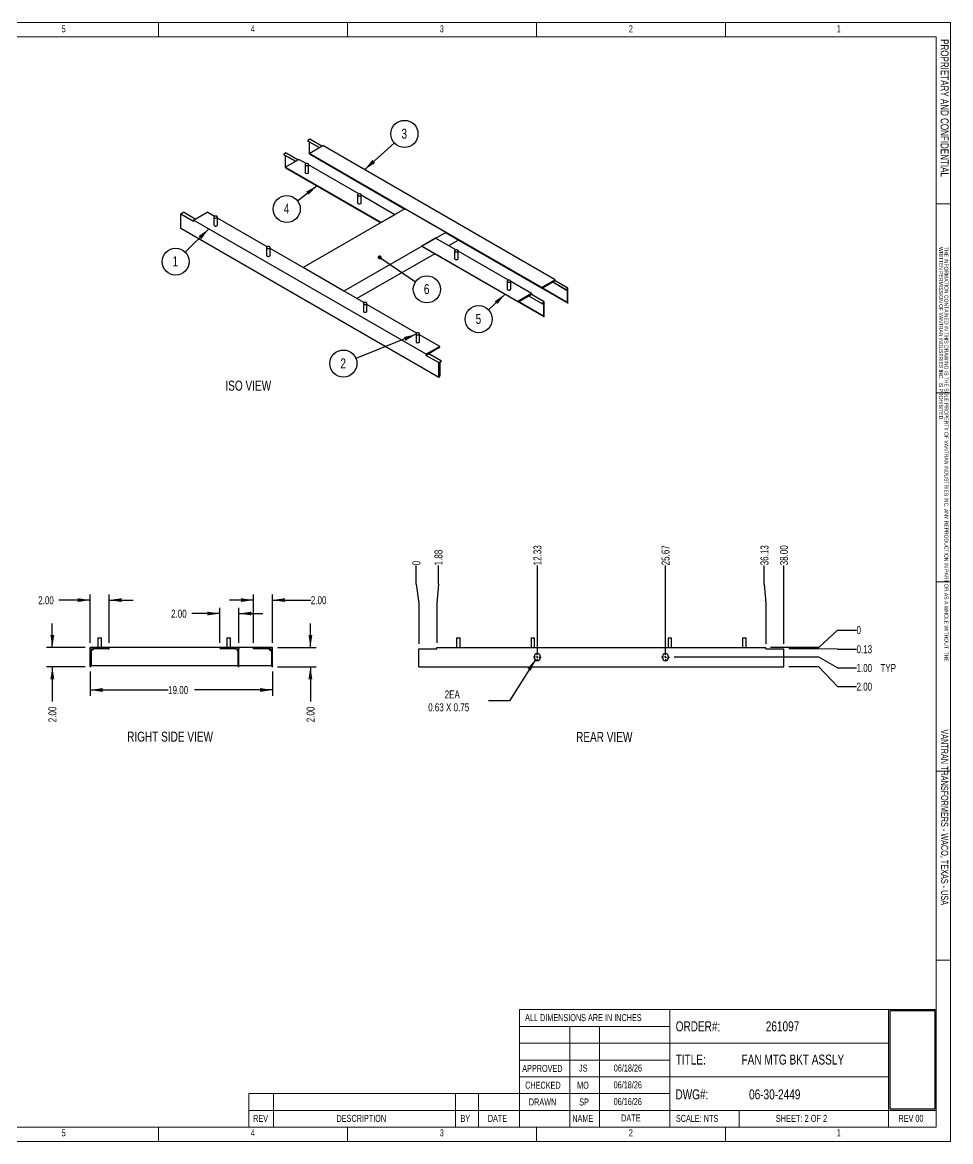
# Model space of a CAD drawing. Header units: inches. Extents: x 0 to 16.5, y 0 to 11.7.
# Drawn here: x 6.85 to 16.52, y 0.02 to 11.67 of the extents above; entities that cross this region are included whole.
import ezdxf

# ---------------------------------------------------------------- set-up
doc = ezdxf.new("R2010")
doc.units = ezdxf.units.IN
doc.header["$MEASUREMENT"] = 0
doc.layers.add('FORMAT', color=7, linetype='Continuous')
doc.styles.add('SLDTEXTSTYLE0', font='TXT', dxfattribs={"width": 0.75})
doc.styles.add('SLDTEXTSTYLE1', font='TXT', dxfattribs={"width": 0.692308})
doc.dimstyles.new('SLDDIMSTYLE0', dxfattribs={"dimtxt": 0.084961, "dimasz": 0.13, "dimexe": 0, "dimexo": 0.0625, "dimgap": 0.02124, "dimtad": 0, "dimtih": 1, "dimtoh": 1, "dimdec": 0, "dimlfac": 10, "dimrnd": 1e-09, "dimdsep": 46, "dimtxsty": 'SLDTEXTSTYLE0', "dimblk1": 'NONE', "dimblk2": 'NONE', "dimsah": 1, "dimcen": 0.09, "dimadec": 0, "dimazin": 2, "dimtfac": 1, "dimtdec": 0, "dimtofl": 0, "dimtmove": 0, "dimatfit": 3, "dimldrblk": 'NONE', "dimfxl": 0, "dimfrac": 2, "dimtolj": 1, "dimtzin": 12, "dimarcsym": 0})
doc.dimstyles.new('SLDDIMSTYLE1', dxfattribs={"dimtxt": 0.084961, "dimasz": 0.13, "dimexe": 0, "dimexo": 0.0625, "dimgap": 0.02124, "dimtad": 0, "dimtih": 1, "dimtoh": 1, "dimlfac": 10, "dimrnd": 1e-09, "dimzin": 4, "dimdsep": 46, "dimtxsty": 'SLDTEXTSTYLE0', "dimblk1": 'NONE', "dimblk2": 'NONE', "dimsah": 1, "dimcen": 0.09, "dimadec": 0, "dimazin": 1, "dimtfac": 1, "dimtofl": 0, "dimtmove": 0, "dimatfit": 3, "dimldrblk": 'NONE', "dimfxl": 0, "dimfrac": 2, "dimtolj": 1, "dimtzin": 12, "dimarcsym": 0})
doc.dimstyles.new('SLDDIMSTYLE10', dxfattribs={"dimtxt": 0.084961, "dimasz": 0.13, "dimexe": 0, "dimexo": 0.0625, "dimgap": 0.02124, "dimtad": 0, "dimlfac": 10, "dimrnd": 1e-09, "dimzin": 4, "dimdsep": 46, "dimtxsty": 'SLDTEXTSTYLE0', "dimsah": 1, "dimcen": 0.09, "dimadec": 0, "dimazin": 1, "dimtfac": 1, "dimtmove": 0, "dimatfit": 0, "dimfxl": 0, "dimfrac": 2, "dimtolj": 1, "dimtzin": 12, "dimarcsym": 0})
doc.dimstyles.new('SLDDIMSTYLE11', dxfattribs={"dimtxt": 0.084961, "dimasz": 0.13, "dimexe": 0, "dimexo": 0.0625, "dimgap": 0.02124, "dimtad": 0, "dimtih": 1, "dimtoh": 1, "dimlfac": 10, "dimrnd": 1e-09, "dimdsep": 46, "dimtxsty": 'SLDTEXTSTYLE0', "dimblk1": 'NONE', "dimblk2": 'NONE', "dimsah": 1, "dimcen": 0.09, "dimadec": 0, "dimazin": 2, "dimtfac": 1, "dimtofl": 0, "dimtmove": 0, "dimatfit": 3, "dimldrblk": 'NONE', "dimfxl": 0, "dimfrac": 2, "dimtolj": 1, "dimtzin": 12, "dimarcsym": 0})
doc.dimstyles.new('SLDDIMSTYLE12', dxfattribs={"dimtxt": 0.084961, "dimasz": 0.13, "dimexe": 0, "dimexo": 0.0625, "dimgap": 0.02124, "dimtad": 0, "dimtih": 1, "dimtoh": 1, "dimlfac": 10, "dimrnd": 1e-09, "dimzin": 12, "dimdsep": 46, "dimtxsty": 'SLDTEXTSTYLE0', "dimsah": 1, "dimcen": 0, "dimadec": 0, "dimazin": 3, "dimtfac": 1, "dimtofl": 0, "dimtmove": 0, "dimatfit": 3, "dimfxl": 0, "dimfrac": 2, "dimtolj": 1, "dimtzin": 12, "dimarcsym": 0})
doc.dimstyles.new('SLDDIMSTYLE3', dxfattribs={"dimtxt": 0.084961, "dimasz": 0.13, "dimexe": 0, "dimexo": 0.0625, "dimgap": 0.02124, "dimtad": 0, "dimtih": 1, "dimtoh": 1, "dimlfac": 10, "dimrnd": 1e-09, "dimzin": 4, "dimdsep": 46, "dimtxsty": 'SLDTEXTSTYLE0', "dimblk1": 'NONE', "dimblk2": 'NONE', "dimsah": 1, "dimcen": 0.09, "dimadec": 0, "dimazin": 1, "dimtfac": 1, "dimtofl": 0, "dimtmove": 0, "dimatfit": 3, "dimldrblk": 'NONE', "dimfxl": 0, "dimfrac": 2, "dimtolj": 1, "dimtzin": 12, "dimarcsym": 0})
doc.dimstyles.new('SLDDIMSTYLE4', dxfattribs={"dimtxt": 0.084961, "dimasz": 0.13, "dimexe": 0, "dimexo": 0.0625, "dimgap": 0.02124, "dimtad": 0, "dimtih": 1, "dimtoh": 1, "dimlfac": 10, "dimrnd": 1e-09, "dimzin": 12, "dimdsep": 46, "dimtxsty": 'SLDTEXTSTYLE0', "dimblk1": 'NONE', "dimblk2": 'NONE', "dimsah": 1, "dimcen": 0.09, "dimadec": 0, "dimazin": 3, "dimtfac": 1, "dimtofl": 0, "dimtmove": 0, "dimatfit": 3, "dimldrblk": 'NONE', "dimfxl": 0, "dimfrac": 2, "dimtolj": 1, "dimtzin": 12, "dimarcsym": 0})
doc.dimstyles.new('SLDDIMSTYLE7', dxfattribs={"dimtxt": 0.18, "dimasz": 0.13, "dimexe": 0, "dimexo": 0.0625, "dimgap": 0, "dimtad": 0, "dimtih": 1, "dimtoh": 1, "dimdec": 0, "dimrnd": 1e-09, "dimzin": 0, "dimdsep": 46, "dimtxsty": 'Standard', "dimsah": 1, "dimcen": 0.09, "dimadec": 0, "dimazin": 0, "dimtfac": 0.13, "dimtdec": 0, "dimtofl": 0, "dimtmove": 0, "dimatfit": 3, "dimfxl": 0, "dimfrac": 2, "dimtolj": 1, "dimtzin": 0, "dimarcsym": 0})
doc.dimstyles.new('SLDDIMSTYLE8', dxfattribs={"dimtxt": 0.18, "dimasz": 0.04, "dimexe": 0, "dimexo": 0.0625, "dimgap": 0, "dimtad": 0, "dimtih": 1, "dimtoh": 1, "dimdec": 0, "dimrnd": 1e-09, "dimzin": 0, "dimdsep": 46, "dimtxsty": 'Standard', "dimblk1": 'DOT', "dimblk2": 'DOT', "dimsah": 1, "dimcen": 0.09, "dimadec": 0, "dimazin": 0, "dimtfac": 0.04, "dimtdec": 0, "dimtofl": 0, "dimtmove": 0, "dimatfit": 3, "dimldrblk": 'DOT', "dimfxl": 0, "dimfrac": 2, "dimtolj": 1, "dimtzin": 0, "dimarcsym": 0})
doc.dimstyles.new('SLDDIMSTYLE9', dxfattribs={"dimtxt": 0.084961, "dimasz": 0.13, "dimexe": 0, "dimexo": 0.0625, "dimgap": 0.02124, "dimtad": 0, "dimlfac": 10, "dimrnd": 1e-09, "dimzin": 4, "dimdsep": 46, "dimtxsty": 'SLDTEXTSTYLE0', "dimsah": 1, "dimcen": 0.09, "dimadec": 0, "dimazin": 1, "dimtfac": 1, "dimtofl": 0, "dimtmove": 0, "dimatfit": 3, "dimfxl": 0, "dimfrac": 2, "dimtolj": 1, "dimtzin": 12, "dimarcsym": 0})
picture_1 = doc.add_image_def('image1.bmp', size_in_pixel=(535, 215))

# ---------------------------------------------------------------- blocks, each defined once
blk = doc.blocks.new('SW_NOTE_0')
at = {"color": 0, "linetype": 'Continuous', "lineweight": 0, "attachment_point": 1, "rotation": 270, "style": 'SLDTEXTSTYLE0'}
for s, insert, char_height in [('WRITTEN PERMISSION OF VANTRAN INDUSTRIES INC.  IS PROHIBITED.', (-0.002, 0), 0.04167), ('THE INFORMATION CONTAINED IN THIS DRAWING IS THE SOLE PROPERTY OF VANTRAN INDUSTRIES INC. ANY REPRODUCTION IN PART OR AS A WHOLE WITHOUT  THE', (0.054, 0), 0.041667)]:
    blk.add_mtext(s, dxfattribs=dict(at, insert=insert, char_height=char_height))
blk = doc.blocks.new('Drawing View25')
at = {"color": 7, "linetype": 'Continuous', "lineweight": 25}
for p, q in [((0.006, 0.154), (-0.02, 0.138)), ((-0.02, 0.138), (0.103, 0.067)), ((-0.003, 0.128), (-0.003, 0.006)), ((0.103, 0.067), (-0.003, 0.128)), ((0.13, 0.082), (0.006, 0.154)), ((-0.241, 0.011), (-0.268, -0.004)), ((-0.241, 0.011), (-0.117, -0.061)), ((-0.003, 0.006), (0.139, 0.087)), ((-0.003, 0.006), (-0.003, 0.006)), ((2.419, -1.392), (-0.003, 0.006)), ((0.996, -0.571), (-0.003, 0.006)), ((0, 0), (0.993, -0.573)), ((2.561, -1.311), (0.139, 0.087)), ((-0.268, -0.004), (-0.144, -0.076)), ((-0.25, -0.015), (-0.25, -0.137)), ((-0.144, -0.076), (-0.25, -0.015)), ((-0.25, -0.137), (-0.109, -0.056)), ((-0.033, -0.099), (-0.109, -0.056)), ((-0.045, -0.11), (-0.045, -0.191)), ((-0.008, -0.191), (-0.008, -0.11)), ((0.515, -0.416), (-0.008, -0.114)), ((0, 0), (0.993, -0.573)), ((-0.25, -0.137), (-0.25, -0.137)), ((0.749, -0.714), (-0.25, -0.137)), ((0.749, -0.714), (-0.25, -0.137)), ((-0.247, -0.143), (0.745, -0.716)), ((-0.247, -0.143), (0.745, -0.716)), ((0.503, -0.426), (0.503, -0.508)), ((0.54, -0.508), (0.54, -0.426)), ((0.89, -0.632), (0.54, -0.43)), ((0.996, -0.571), (-0.064, -1.183)), ((1.42, -0.816), (0.996, -0.571)), ((-1.337, -0.622), (-1.311, -0.607)), ((-1.337, -0.775), (-1.337, -0.622)), ((-1.337, -0.622), (-1.205, -0.698)), ((-1.187, -0.678), (-1.311, -0.607)), ((-1.205, -0.688), (-1.063, -0.607)), ((1.217, -2.086), (-1.205, -0.688)), ((-1.205, -0.698), (-1.205, -0.688)), ((-0.988, -0.65), (-1.063, -0.607)), ((-0.994, -0.657), (-0.994, -0.739)), ((-0.956, -0.739), (-0.956, -0.657)), ((-0.44, -0.966), (-0.956, -0.668)), ((0.89, -0.632), (0.749, -0.714)), ((1.35, -2.326), (-1.337, -0.775)), ((1.42, -0.816), (0.36, -1.428)), ((1.42, -0.826), (1.42, -0.816)), ((2.419, -1.392), (1.42, -0.816)), ((1.314, -0.877), (1.173, -0.959)), ((1.524, -0.998), (1.314, -0.877)), ((1.42, -0.82), (2.422, -1.398)), ((1.426, -0.823), (1.42, -0.826)), ((1.553, -0.896), (1.45, -0.955)), ((1.553, -0.896), (2.687, -1.551)), ((-0.446, -0.974), (-0.446, -1.055)), ((-0.408, -1.055), (-0.408, -0.974)), ((0.568, -1.548), (-0.408, -0.985)), ((1.305, -1.039), (0.496, -1.506)), ((2.172, -1.535), (1.173, -0.959)), ((1.173, -0.959), (1.173, -0.959)), ((2.172, -1.535), (1.173, -0.959)), ((1.176, -0.964), (2.174, -1.541)), ((1.308, -1.041), (2.44, -1.694)), ((1.308, -1.041), (1.308, -1.041)), ((1.512, -1.008), (1.512, -1.09)), ((1.549, -1.09), (1.549, -1.008)), ((2.072, -1.314), (1.549, -1.013)), ((0.36, -1.428), (-0.064, -1.183)), ((2.06, -1.325), (2.06, -1.406)), ((2.097, -1.406), (2.097, -1.325)), ((2.313, -1.454), (2.097, -1.329)), ((2.561, -1.311), (2.419, -1.392)), ((2.419, -1.392), (2.419, -1.392)), ((2.534, -1.336), (2.428, -1.397)), ((2.684, -1.545), (2.428, -1.397)), ((2.561, -1.321), (2.534, -1.336)), ((2.667, -1.413), (2.534, -1.336)), ((2.684, -1.423), (2.534, -1.336)), ((2.561, -1.321), (2.561, -1.311)), ((2.693, -1.397), (2.561, -1.321)), ((2.667, -1.413), (2.693, -1.397)), ((2.693, -1.551), (2.693, -1.397)), ((2.313, -1.454), (2.172, -1.535)), ((2.287, -1.479), (2.181, -1.54)), ((2.313, -1.464), (2.287, -1.479)), ((2.419, -1.556), (2.287, -1.479)), ((2.437, -1.566), (2.287, -1.479)), ((2.313, -1.454), (2.313, -1.464)), ((2.446, -1.54), (2.313, -1.464)), ((2.684, -1.423), (2.684, -1.545)), ((0.563, -1.556), (0.563, -1.638)), ((0.6, -1.638), (0.6, -1.556)), ((1.116, -1.865), (0.6, -1.567)), ((2.172, -1.535), (2.172, -1.535)), ((2.437, -1.688), (2.181, -1.54)), ((2.419, -1.556), (2.446, -1.54)), ((2.437, -1.566), (2.437, -1.688)), ((2.446, -1.693), (2.446, -1.54)), ((2.693, -1.551), (2.693, -1.551)), ((2.446, -1.693), (2.446, -1.693)), ((1.111, -1.872), (1.111, -1.954)), ((1.148, -1.954), (1.148, -1.872)), ((1.359, -2.005), (1.148, -1.883)), ((1.359, -2.005), (1.217, -2.086)), ((1.244, -2.081), (1.217, -2.097)), ((1.217, -2.097), (1.217, -2.086)), ((1.217, -2.097), (1.35, -2.173)), ((1.35, -2.02), (1.244, -2.081)), ((1.376, -2.158), (1.244, -2.081)), ((1.359, -2.005), (1.359, -2.005)), ((1.35, -2.173), (1.376, -2.158)), ((1.35, -2.326), (1.35, -2.173)), ((1.359, -2.188), (1.359, -2.311)), ((1.35, -2.326), (1.35, -2.326))]:
    blk.add_line(p, q, dxfattribs=at)
at = {"color": 7, "linetype": 'Continuous', "lineweight": 25, "flags": 128}
for points in [[(-0.04, -0.117), (-0.035, -0.119), (-0.031, -0.12), (-0.026, -0.12), (-0.021, -0.12), (-0.016, -0.119), (-0.012, -0.117), (-0.009, -0.114), (-0.008, -0.111), (-0.008, -0.108), (-0.009, -0.106), (-0.011, -0.103), (-0.015, -0.101), (-0.019, -0.1), (-0.024, -0.099), (-0.029, -0.099), (-0.034, -0.1), (-0.039, -0.101), (-0.042, -0.104), (-0.044, -0.106), (-0.045, -0.109), (-0.044, -0.112), (-0.043, -0.115), (-0.04, -0.117)], [(-0.04, -0.199), (-0.035, -0.201), (-0.031, -0.202), (-0.026, -0.202), (-0.021, -0.202), (-0.016, -0.2), (-0.012, -0.198), (-0.009, -0.196), (-0.008, -0.193), (-0.008, -0.191)], [(0.508, -0.434), (0.513, -0.435), (0.517, -0.436), (0.522, -0.437), (0.527, -0.436), (0.532, -0.435), (0.536, -0.433), (0.539, -0.431), (0.54, -0.428), (0.54, -0.425), (0.539, -0.422), (0.537, -0.419), (0.533, -0.417), (0.529, -0.416), (0.524, -0.415), (0.519, -0.415), (0.514, -0.416), (0.509, -0.418), (0.506, -0.42), (0.504, -0.423), (0.503, -0.426), (0.504, -0.428), (0.505, -0.431), (0.508, -0.434)], [(0.508, -0.515), (0.513, -0.517), (0.517, -0.518), (0.522, -0.518), (0.527, -0.518), (0.532, -0.517), (0.536, -0.515), (0.539, -0.512), (0.54, -0.509), (0.54, -0.508)], [(-0.988, -0.665), (-0.984, -0.667), (-0.98, -0.668), (-0.975, -0.668), (-0.97, -0.668), (-0.965, -0.666), (-0.961, -0.664), (-0.958, -0.662), (-0.957, -0.659), (-0.957, -0.656), (-0.958, -0.653), (-0.96, -0.651), (-0.964, -0.649), (-0.968, -0.647), (-0.973, -0.647), (-0.978, -0.647), (-0.983, -0.648), (-0.988, -0.649), (-0.991, -0.651), (-0.993, -0.654), (-0.994, -0.657), (-0.993, -0.66), (-0.992, -0.663), (-0.988, -0.665)], [(-0.988, -0.747), (-0.984, -0.748), (-0.98, -0.75), (-0.975, -0.75), (-0.97, -0.749), (-0.965, -0.748), (-0.961, -0.746), (-0.958, -0.744), (-0.957, -0.741), (-0.956, -0.739)], [(-0.44, -0.981), (-0.436, -0.983), (-0.432, -0.984), (-0.427, -0.985), (-0.422, -0.984), (-0.417, -0.983), (-0.413, -0.981), (-0.41, -0.978), (-0.409, -0.976), (-0.409, -0.973), (-0.41, -0.97), (-0.412, -0.967), (-0.416, -0.965), (-0.42, -0.964), (-0.425, -0.963), (-0.43, -0.963), (-0.435, -0.964), (-0.44, -0.966), (-0.443, -0.968), (-0.445, -0.97), (-0.446, -0.973), (-0.445, -0.976), (-0.444, -0.979), (-0.44, -0.981)], [(1.517, -1.016), (1.521, -1.018), (1.526, -1.019), (1.531, -1.019), (1.536, -1.019), (1.541, -1.017), (1.545, -1.015), (1.547, -1.013), (1.549, -1.01), (1.549, -1.007), (1.548, -1.004), (1.545, -1.002), (1.542, -1), (1.537, -0.998), (1.532, -0.997), (1.527, -0.998), (1.522, -0.998), (1.518, -1), (1.515, -1.002), (1.513, -1.005), (1.512, -1.008), (1.512, -1.011), (1.514, -1.014), (1.517, -1.016)], [(-0.44, -1.063), (-0.436, -1.065), (-0.432, -1.066), (-0.427, -1.066), (-0.422, -1.066), (-0.417, -1.064), (-0.413, -1.063), (-0.41, -1.06), (-0.409, -1.057), (-0.408, -1.055)], [(1.517, -1.098), (1.521, -1.099), (1.526, -1.1), (1.531, -1.101), (1.536, -1.1), (1.541, -1.099), (1.545, -1.097), (1.547, -1.095), (1.549, -1.092), (1.549, -1.09)], [(2.065, -1.332), (2.069, -1.334), (2.074, -1.335), (2.079, -1.335), (2.084, -1.335), (2.089, -1.334), (2.093, -1.332), (2.095, -1.329), (2.097, -1.326), (2.097, -1.323), (2.096, -1.321), (2.093, -1.318), (2.09, -1.316), (2.085, -1.315), (2.08, -1.314), (2.075, -1.314), (2.07, -1.315), (2.066, -1.316), (2.063, -1.319), (2.061, -1.321), (2.06, -1.324), (2.06, -1.327), (2.062, -1.33), (2.065, -1.332)], [(2.065, -1.414), (2.069, -1.416), (2.074, -1.417), (2.079, -1.417), (2.084, -1.417), (2.089, -1.415), (2.093, -1.413), (2.095, -1.411), (2.097, -1.408), (2.097, -1.406)], [(0.568, -1.564), (0.572, -1.565), (0.577, -1.567), (0.582, -1.567), (0.587, -1.566), (0.592, -1.565), (0.596, -1.563), (0.598, -1.561), (0.6, -1.558), (0.6, -1.555), (0.599, -1.552), (0.596, -1.549), (0.593, -1.547), (0.588, -1.546), (0.583, -1.545), (0.578, -1.545), (0.573, -1.546), (0.569, -1.548), (0.566, -1.55), (0.564, -1.553), (0.563, -1.556), (0.563, -1.559), (0.565, -1.561), (0.568, -1.564)], [(0.568, -1.645), (0.572, -1.647), (0.577, -1.648), (0.582, -1.648), (0.587, -1.648), (0.592, -1.647), (0.596, -1.645), (0.598, -1.642), (0.6, -1.64), (0.6, -1.638)], [(1.116, -1.88), (1.12, -1.882), (1.125, -1.883), (1.13, -1.883), (1.135, -1.883), (1.14, -1.881), (1.144, -1.879), (1.146, -1.877), (1.148, -1.874), (1.148, -1.871), (1.147, -1.868), (1.144, -1.866), (1.141, -1.864), (1.136, -1.862), (1.131, -1.862), (1.126, -1.862), (1.121, -1.863), (1.117, -1.864), (1.114, -1.866), (1.112, -1.869), (1.111, -1.872), (1.111, -1.875), (1.113, -1.878), (1.116, -1.88)], [(1.116, -1.962), (1.12, -1.963), (1.125, -1.965), (1.13, -1.965), (1.135, -1.964), (1.14, -1.963), (1.144, -1.961), (1.146, -1.959), (1.148, -1.956), (1.148, -1.954)]]:
    blk.add_lwpolyline(points, dxfattribs=at)
at = {"color": 7, "linetype": 'Continuous', "lineweight": 25}
for centre, radius, start, end in [((0.003, 0.005), 0.00598, 172.7442, 235.9436), ((0.003, 0.005), 0.00598, 172.7442, 235.9436), ((-0.244, -0.138), 0.00598, 172.7442, 235.9436), ((-0.244, -0.138), 0.00598, 172.7442, 235.9436), ((-0.036, -0.19), 0.00934, 185.3828, 245.9373), ((0.512, -0.507), 0.00934, 185.3828, 245.9373), ((-0.985, -0.738), 0.00934, 185.3828, 245.9373), ((1.179, -0.959), 0.00598, 172.7442, 235.9436), ((-0.437, -1.055), 0.00934, 185.3828, 245.9373), ((1.521, -1.089), 0.00934, 185.3828, 245.9373), ((2.425, -1.393), 0.00545, 170.786, 309.2033), ((2.069, -1.405), 0.00934, 185.3828, 245.9373), ((2.674, -1.421), 0.0109, 350.786, 129.2033), ((2.177, -1.536), 0.00545, 170.786, 309.2033), ((2.426, -1.564), 0.0109, 350.786, 129.2033), ((2.69, -1.546), 0.00545, 170.786, 309.2033), ((0.572, -1.637), 0.00934, 185.3828, 245.9373), ((2.442, -1.689), 0.00545, 170.786, 309.2033), ((1.12, -1.953), 0.00934, 185.3828, 245.9373), ((1.339, -2.004), 0.0192, 302.6055, 357.3945), ((1.397, -2.19), 0.0384, 122.6055, 177.3945), ((1.339, -2.31), 0.0192, 302.6055, 357.3945)]:
    blk.add_arc(centre, radius, start, end, dxfattribs=at)
blk = doc.blocks.new('SW_NOTE_0_1')
at = {"layer": 'FORMAT', "color": 0}
blk.add_circle((-0.1, -0.099), 0.141, dxfattribs=at)
at = {"layer": 'FORMAT', "color": 0, "insert": (-0.103, -0.045), "char_height": 0.104, "attachment_point": 2, "style": 'SLDTEXTSTYLE0'}
blk.add_mtext('1', dxfattribs=at)
blk = doc.blocks.new('SW_NOTE_0_2')
at = {"layer": 'FORMAT', "color": 0}
blk.add_circle((-0.102, -0.097), 0.141, dxfattribs=at)
at = {"layer": 'FORMAT', "color": 0, "insert": (-0.105, -0.043), "char_height": 0.104, "attachment_point": 2, "style": 'SLDTEXTSTYLE0'}
blk.add_mtext('5', dxfattribs=at)
blk = doc.blocks.new('SW_NOTE_0_3')
at = {"layer": 'FORMAT', "color": 0}
blk.add_circle((-0.112, -0.086), 0.141, dxfattribs=at)
at = {"layer": 'FORMAT', "color": 0, "insert": (-0.114, -0.032), "char_height": 0.104, "attachment_point": 2, "style": 'SLDTEXTSTYLE0'}
blk.add_mtext('4', dxfattribs=at)
blk = doc.blocks.new('SW_NOTE_0_4')
at = {"layer": 'FORMAT', "color": 0}
blk.add_circle((0.105, 0.094), 0.141, dxfattribs=at)
at = {"layer": 'FORMAT', "color": 0, "insert": (0.103, 0.148), "char_height": 0.104, "attachment_point": 2, "style": 'SLDTEXTSTYLE0'}
blk.add_mtext('3', dxfattribs=at)
blk = doc.blocks.new('SW_NOTE_0_5')
at = {"layer": 'FORMAT', "color": 0}
blk.add_circle((0.117, -0.079), 0.141, dxfattribs=at)
at = {"layer": 'FORMAT', "color": 0, "insert": (0.115, -0.025), "char_height": 0.104, "attachment_point": 2, "style": 'SLDTEXTSTYLE0'}
blk.add_mtext('6', dxfattribs=at)
blk = doc.blocks.new('_Dot')
at = {"color": 0, "linetype": 'ByBlock', "lineweight": -2}
blk.add_line((-0.5, 0), (-1, 0), dxfattribs=at)
at = {"color": 0, "linetype": 'ByBlock', "const_width": 0.5}
blk.add_lwpolyline([(-0.25, 0, 1), (0.25, 0, 1)], format="xyb", close=True, dxfattribs=at)
blk = doc.blocks.new('SW_NOTE_0_6')
at = {"layer": 'FORMAT', "color": 0}
blk.add_circle((-0.131, -0.053), 0.141, dxfattribs=at)
at = {"layer": 'FORMAT', "color": 0, "insert": (-0.133, 0.001), "char_height": 0.104, "attachment_point": 2, "style": 'SLDTEXTSTYLE0'}
blk.add_mtext('2', dxfattribs=at)
blk = doc.blocks.new('Drawing View26')
at = {"color": 7, "linetype": 'Continuous', "lineweight": 25}
for p, q in [((0.08125, 0), (-0.11875, 0)), ((-0.11875, -0.0125), (-0.11875, 0)), ((-0.0375, 0.1), (-0.0375, 0)), ((-0.0375, 0.1), (0, 0.1)), ((0, 0), (0, 0.1)), ((0.08125, -0.00002), (0.08125, 0)), ((1.23125, 0), (0.08125, 0)), ((1.23125, -0.00002), (1.23125, 0)), ((1.43125, 0), (1.23125, 0)), ((1.3045, 0.1), (1.3045, 0)), ((1.3045, 0.1), (1.342, 0.1)), ((1.342, 0), (1.342, 0.1)), ((1.43125, 0), (1.43125, -0.0125)), ((1.58125, 0), (1.43125, 0)), ((1.58125, -0.00002), (1.58125, 0)), ((1.78125, 0), (1.58125, 0)), ((1.78125, -0.0125), (1.78125, 0)), ((-0.11875, -0.2), (-0.11875, -0.0125)), ((-0.11875, -0.0125), (-0.08125, -0.0125)), ((-0.08125, -0.0125), (-0.10625, -0.0375)), ((-0.10625, -0.0375), (-0.10625, -0.18752)), ((0.06877, -0.0125), (-0.08125, -0.0125)), ((0.06877, -0.0125), (0.08125, -0.0125)), ((0.08125, -0.0125), (0.08125, -0.00002)), ((1.39375, -0.0125), (1.24373, -0.0125)), ((1.39375, -0.0125), (1.43125, -0.0125)), ((1.41875, -0.0375), (1.41875, -0.18752)), ((1.43125, -0.2), (1.43125, -0.0125)), ((1.58125, -0.0125), (1.58125, -0.00002)), ((1.59373, -0.0125), (1.58125, -0.0125)), ((1.74375, -0.0125), (1.59373, -0.0125)), ((1.74375, -0.0125), (1.78125, -0.0125)), ((1.74375, -0.0125), (1.76875, -0.0375)), ((1.76875, -0.0375), (1.76875, -0.18752)), ((1.78125, -0.2), (1.78125, -0.0125)), ((-0.11873, -0.2), (-0.11875, -0.2)), ((-0.10625, -0.192), (-0.10625, -0.18752)), ((1.41958, -0.192), (-0.10625, -0.192)), ((1.43123, -0.2), (1.43125, -0.2)), ((1.76875, -0.192), (1.43125, -0.192)), ((1.76875, -0.192), (1.76875, -0.18752)), ((1.78123, -0.2), (1.78125, -0.2))]:
    blk.add_line(p, q, dxfattribs=at)
for centre, radius, start, end in [((-0.08125, -0.0375), 0.025, 90, 180), ((0.06877, -0.00002), 0.01248, 270, 0), ((1.24373, -0.00002), 0.01248, 180, 270), ((1.39375, -0.0375), 0.025, 0, 90), ((1.59373, -0.00002), 0.01248, 180, 270), ((1.74375, -0.0375), 0.025, 0, 90), ((-0.11873, -0.18752), 0.01248, 270, 0), ((1.43123, -0.18752), 0.01248, 180, 270), ((1.78123, -0.18752), 0.01248, 180, 270)]:
    blk.add_arc(centre, radius, start, end, dxfattribs=at)
blk = doc.blocks.new('_D_20')
at = {"layer": 'FORMAT'}
for p, q in [((7.557, 4.914), (7.557, 4.662)), ((9.457, 4.914), (9.457, 4.662)), ((7.557, 4.722), (8.369, 4.722)), ((9.457, 4.722), (8.645, 4.722))]:
    blk.add_line(p, q, dxfattribs=at)
for points in [[(7.557, 4.722), (7.687, 4.702), (7.687, 4.742)], [(9.457, 4.722), (9.327, 4.742), (9.327, 4.702)]]:
    blk.add_solid(points, dxfattribs=at)
at = {"layer": 'FORMAT', "insert": (8.369, 4.763), "char_height": 0.0833, "attachment_point": 1, "style": 'SLDTEXTSTYLE0'}
blk.add_mtext('19.00', dxfattribs=at)
blk = doc.blocks.new('_D_21')
at = {"layer": 'FORMAT'}
for p, q in [((9.851, 5.164), (9.851, 5.414)), ((9.507, 5.164), (9.911, 5.164)), ((9.507, 4.964), (9.911, 4.964)), ((9.851, 4.964), (9.851, 4.601))]:
    blk.add_line(p, q, dxfattribs=at)
for points in [[(9.851, 5.164), (9.871, 5.294), (9.831, 5.294)], [(9.851, 4.964), (9.831, 4.834), (9.871, 4.834)]]:
    blk.add_solid(points, dxfattribs=at)
at = {"layer": 'FORMAT', "insert": (9.811, 4.386), "char_height": 0.0833, "attachment_point": 1, "rotation": 90, "style": 'SLDTEXTSTYLE0'}
blk.add_mtext('2.00', dxfattribs=at)
blk = doc.blocks.new('_D_22')
at = {"layer": 'FORMAT'}
for p, q in [((7.164, 5.164), (7.164, 5.414)), ((7.507, 5.164), (7.104, 5.164)), ((7.507, 4.964), (7.104, 4.964)), ((7.164, 4.964), (7.164, 4.601))]:
    blk.add_line(p, q, dxfattribs=at)
for points in [[(7.164, 5.164), (7.184, 5.294), (7.144, 5.294)], [(7.164, 4.964), (7.144, 4.834), (7.184, 4.834)]]:
    blk.add_solid(points, dxfattribs=at)
at = {"layer": 'FORMAT', "insert": (7.123, 4.386), "char_height": 0.0833, "attachment_point": 1, "rotation": 90, "style": 'SLDTEXTSTYLE0'}
blk.add_mtext('2.00', dxfattribs=at)
blk = doc.blocks.new('_D_23')
at = {"layer": 'FORMAT'}
for p, q in [((7.557, 5.214), (7.557, 5.718)), ((7.757, 5.214), (7.757, 5.718)), ((7.557, 5.658), (7.233, 5.658)), ((7.757, 5.658), (8.007, 5.658))]:
    blk.add_line(p, q, dxfattribs=at)
for points in [[(7.557, 5.658), (7.427, 5.678), (7.427, 5.638)], [(7.757, 5.658), (7.887, 5.638), (7.887, 5.678)]]:
    blk.add_solid(points, dxfattribs=at)
at = {"layer": 'FORMAT', "insert": (7.017, 5.698), "char_height": 0.0833, "attachment_point": 1, "style": 'SLDTEXTSTYLE0'}
blk.add_mtext('2.00', dxfattribs=at)
blk = doc.blocks.new('_D_24')
at = {"layer": 'FORMAT'}
for p, q in [((9.257, 5.214), (9.257, 5.718)), ((9.457, 5.214), (9.457, 5.718)), ((9.257, 5.658), (9.007, 5.658)), ((9.457, 5.658), (9.855, 5.658))]:
    blk.add_line(p, q, dxfattribs=at)
for points in [[(9.257, 5.658), (9.127, 5.678), (9.127, 5.638)], [(9.457, 5.658), (9.587, 5.638), (9.587, 5.678)]]:
    blk.add_solid(points, dxfattribs=at)
at = {"layer": 'FORMAT', "insert": (9.855, 5.698), "char_height": 0.0833, "attachment_point": 1, "style": 'SLDTEXTSTYLE0'}
blk.add_mtext('2.00', dxfattribs=at)
blk = doc.blocks.new('_D_25')
at = {"layer": 'FORMAT'}
for p, q in [((8.907, 5.518), (8.615, 5.518)), ((8.907, 5.214), (8.907, 5.578)), ((9.107, 5.214), (9.107, 5.578)), ((9.107, 5.518), (9.357, 5.518))]:
    blk.add_line(p, q, dxfattribs=at)
for points in [[(8.907, 5.518), (8.777, 5.538), (8.777, 5.498)], [(9.107, 5.518), (9.237, 5.498), (9.237, 5.538)]]:
    blk.add_solid(points, dxfattribs=at)
at = {"layer": 'FORMAT', "insert": (8.4, 5.558), "char_height": 0.0833, "attachment_point": 1, "style": 'SLDTEXTSTYLE0'}
blk.add_mtext('2.00', dxfattribs=at)
blk = doc.blocks.new('Drawing View27')
at = {"color": 7, "linetype": 'Continuous', "lineweight": 25}
for p, q in [((-3.21925, -0.0125), (-3.21925, 0)), ((-3.21925, 0), (0.20575, 0)), ((-3.01395, 0.1), (-3.01395, 0)), ((-3.01395, 0.1), (-2.97645, 0.1)), ((-2.97645, 0), (-2.97645, 0.1)), ((-2.23895, 0.1), (-2.23895, 0)), ((-2.23895, 0.1), (-2.20145, 0.1)), ((-2.20145, 0), (-2.20145, 0.1)), ((-0.8125, 0.1), (-0.8125, 0)), ((-0.8125, 0.1), (-0.775, 0.1)), ((-0.775, 0), (-0.775, 0.1)), ((-0.0375, 0.1), (-0.0375, 0)), ((-0.0375, 0.1), (0, 0.1)), ((0, 0), (0, 0.1)), ((0.20575, -0.0125), (0.20575, 0)), ((-3.40675, -0.2), (-3.40675, -0.0125)), ((-3.40675, -0.0125), (-3.21925, -0.0125)), ((-2.205, -0.09375), (-2.205, -0.10625)), ((-2.1425, -0.10625), (-2.1425, -0.09375)), ((-0.871, -0.09375), (-0.871, -0.10625)), ((-0.8085, -0.10625), (-0.8085, -0.09375)), ((0.20575, -0.0125), (0.39325, -0.0125)), ((0.39325, -0.2), (0.39325, -0.0125)), ((-3.40675, -0.2), (0.39325, -0.2))]:
    blk.add_line(p, q, dxfattribs=at)
for centre, start, end in [((-2.17375, -0.09375), 0, 180), ((-2.17375, -0.10625), 180, 0), ((-0.83975, -0.09375), 0, 180), ((-0.83975, -0.10625), 180, 0)]:
    blk.add_arc(centre, 0.03125, start, end, dxfattribs=at)
blk = doc.blocks.new('_D_26')
at = {"layer": 'FORMAT'}
for p, q in [((10.952, 5.823), (10.952, 6.02)), ((10.952, 5.823), (10.981, 5.627)), ((10.981, 5.627), (10.981, 5.202))]:
    blk.add_line(p, q, dxfattribs=at)
at = {"layer": 'FORMAT', "insert": (10.912, 6.02), "char_height": 0.0833, "attachment_point": 1, "rotation": 90, "style": 'SLDTEXTSTYLE0'}
blk.add_mtext('0', dxfattribs=at)
blk = doc.blocks.new('_None')
blk = doc.blocks.new('_D_27')
at = {"layer": 'FORMAT'}
for p, q in [((11.184, 5.823), (11.184, 6.02)), ((11.184, 5.823), (11.168, 5.627)), ((11.168, 5.627), (11.168, 5.214))]:
    blk.add_line(p, q, dxfattribs=at)
at = {"layer": 'FORMAT', "insert": (11.143, 6.02), "char_height": 0.0833, "attachment_point": 1, "rotation": 90, "style": 'SLDTEXTSTYLE0'}
blk.add_mtext('1.88', dxfattribs=at)
blk = doc.blocks.new('_D_28')
at = {"layer": 'FORMAT'}
blk.add_line((12.214, 5.108), (12.214, 6.02), dxfattribs=at)
at = {"layer": 'FORMAT', "insert": (12.173, 6.02), "char_height": 0.0833, "attachment_point": 1, "rotation": 90, "style": 'SLDTEXTSTYLE0'}
blk.add_mtext('12.33', dxfattribs=at)
blk = doc.blocks.new('_D_29')
at = {"layer": 'FORMAT'}
blk.add_line((13.548, 5.108), (13.548, 6.02), dxfattribs=at)
at = {"layer": 'FORMAT', "insert": (13.507, 6.02), "char_height": 0.0833, "attachment_point": 1, "rotation": 90, "style": 'SLDTEXTSTYLE0'}
blk.add_mtext('25.67', dxfattribs=at)
blk = doc.blocks.new('_D_30')
at = {"layer": 'FORMAT'}
for p, q in [((14.577, 5.823), (14.577, 6.02)), ((14.577, 5.823), (14.593, 5.627)), ((14.593, 5.627), (14.593, 5.202))]:
    blk.add_line(p, q, dxfattribs=at)
at = {"layer": 'FORMAT', "insert": (14.537, 6.02), "char_height": 0.0833, "attachment_point": 1, "rotation": 90, "style": 'SLDTEXTSTYLE0'}
blk.add_mtext('36.13', dxfattribs=at)
blk = doc.blocks.new('_D_31')
at = {"layer": 'FORMAT'}
blk.add_line((14.781, 5.202), (14.781, 6.02), dxfattribs=at)
at = {"layer": 'FORMAT', "insert": (14.74, 6.02), "char_height": 0.0833, "attachment_point": 1, "rotation": 90, "style": 'SLDTEXTSTYLE0'}
blk.add_mtext('38.00', dxfattribs=at)
blk = doc.blocks.new('_D_32')
at = {"layer": 'FORMAT'}
for p, q in [((15.34, 5.346), (15.143, 5.164)), ((15.34, 5.346), (15.537, 5.346)), ((15.143, 5.164), (14.643, 5.164))]:
    blk.add_line(p, q, dxfattribs=at)
at = {"layer": 'FORMAT', "insert": (15.537, 5.387), "char_height": 0.0833, "attachment_point": 1, "style": 'SLDTEXTSTYLE0'}
blk.add_mtext('0', dxfattribs=at)
blk = doc.blocks.new('_D_33')
at = {"layer": 'FORMAT'}
for p, q in [((15.143, 5.152), (14.831, 5.152)), ((15.34, 5.148), (15.143, 5.152)), ((15.34, 5.148), (15.537, 5.148))]:
    blk.add_line(p, q, dxfattribs=at)
at = {"layer": 'FORMAT', "insert": (15.537, 5.188), "char_height": 0.0833, "attachment_point": 1, "style": 'SLDTEXTSTYLE0'}
blk.add_mtext('0.13', dxfattribs=at)
blk = doc.blocks.new('_D_34')
at = {"layer": 'FORMAT'}
for p, q in [((15.143, 5.064), (13.639, 5.064)), ((15.34, 4.952), (15.143, 5.064)), ((15.34, 4.952), (15.537, 4.952))]:
    blk.add_line(p, q, dxfattribs=at)
at = {"layer": 'FORMAT', "char_height": 0.0833, "attachment_point": 1, "style": 'SLDTEXTSTYLE0'}
for s, insert in [('1.00', (15.537, 4.992)), ('TYP', (15.786, 4.992))]:
    blk.add_mtext(s, dxfattribs=dict(at, insert=insert))
blk = doc.blocks.new('_D_35')
at = {"layer": 'FORMAT'}
for p, q in [((15.143, 4.964), (14.831, 4.964)), ((15.34, 4.758), (15.143, 4.964)), ((15.34, 4.758), (15.537, 4.758))]:
    blk.add_line(p, q, dxfattribs=at)
at = {"layer": 'FORMAT', "insert": (15.537, 4.798), "char_height": 0.0833, "attachment_point": 1, "style": 'SLDTEXTSTYLE0'}
blk.add_mtext('2.00', dxfattribs=at)
blk = doc.blocks.new('_D_36')
at = {"layer": 'FORMAT'}
for p, q in [((12.197, 5.044), (11.925, 4.609)), ((11.925, 4.609), (11.706, 4.609))]:
    blk.add_line(p, q, dxfattribs=at)
blk.add_solid([(12.197, 5.044), (12.111, 4.945), (12.145, 4.923)], dxfattribs=at)
at = {"layer": 'FORMAT', "attachment_point": 1, "style": 'SLDTEXTSTYLE0'}
for s, insert, char_height in [('2EA', (11.249, 4.717), 0.0833), ('0.63 X 0.75', (11.077, 4.583), 0.08333)]:
    blk.add_mtext(s, dxfattribs=dict(at, insert=insert, char_height=char_height))
blk = doc.blocks.new('SW_CENTERMARKSYMBOL_23')
at = {"layer": 'FORMAT', "color": 0}
for p, q in [((-0.02, 0), (-0.04125, 0)), ((0, 0), (-0.01, 0)), ((0, 0.02), (0, 0.04125)), ((0, 0), (0, 0.01)), ((0, 0), (0, -0.01)), ((0, 0), (0.01, 0)), ((0.02, 0), (0.04125, 0)), ((0, -0.02), (0, -0.04125))]:
    blk.add_line(p, q, dxfattribs=at)
blk = doc.blocks.new('SW_CENTERMARKSYMBOL_24')
at = {"layer": 'FORMAT', "color": 0}
for p, q in [((-0.02, 0), (-0.04125, 0)), ((0, 0), (-0.01, 0)), ((0, 0.02), (0, 0.04125)), ((0, 0), (0, 0.01)), ((0, 0), (0, -0.01)), ((0, 0), (0.01, 0)), ((0.02, 0), (0.04125, 0)), ((0, -0.02), (0, -0.04125))]:
    blk.add_line(p, q, dxfattribs=at)

msp = doc.modelspace()

# ---------------------------------------------------------------- linework, layer by layer
at = {"color": 7, "linetype": 'Continuous', "lineweight": 18}
for p, q in [((0.0187, 11.6742), (16.5167, 11.6742)), ((8.2677, 11.5242), (8.2677, 11.6742)), ((10.2362, 11.5242), (10.2362, 11.6742)), ((12.2047, 11.5242), (12.2047, 11.6742)), ((14.1732, 11.5242), (14.1732, 11.6742)), ((16.5167, 11.6742), (16.5167, 0.0187)), ((8.2677, 11.6443), (8.2677, 11.5242)), ((0.1687, 11.5242), (16.3667, 11.5242)), ((16.3667, 11.5242), (16.3667, 0.1687)), ((16.3667, 9.7835), (16.5167, 9.7835)), ((16.3667, 7.815), (16.5167, 7.815)), ((16.4868, 5.8465), (16.3667, 5.8465)), ((16.3667, 5.8465), (16.5167, 5.8465)), ((16.3917, 5.8465), (16.5017, 5.8465)), ((16.3667, 3.878), (16.5167, 3.878)), ((16.3667, 1.9094), (16.5167, 1.9094)), ((16.3667, 1.3935), (12.0289, 1.3935)), ((12.0289, 0.1685), (12.0289, 1.3935)), ((13.5931, 1.3935), (13.5931, 0.1685)), ((15.8716, 1.3935), (15.8716, 0.1685)), ((13.5931, 1.2185), (12.0289, 1.2185)), ((12.553, 0.1685), (12.553, 1.2185)), ((12.8611, 0.1685), (12.8611, 1.2185)), ((15.8716, 1.0435), (12.0289, 1.0435)), ((13.5931, 0.8685), (12.0289, 0.8685)), ((15.8716, 0.6935), (12.0289, 0.6935)), ((13.5931, 0.5185), (9.2093, 0.5185)), ((9.2093, 0.1685), (9.2093, 0.5185)), ((9.4658, 0.1685), (9.4658, 0.5185)), ((11.3607, 0.1685), (11.3607, 0.5185)), ((11.6004, 0.1685), (11.6004, 0.5185)), ((16.3667, 0.3435), (9.2093, 0.3435)), ((14.3157, 0.3435), (14.3157, 0.1685)), ((16.3667, 0.1687), (0.1687, 0.1687)), ((8.2677, 0.0487), (8.2677, 0.1687)), ((8.2677, 0.1687), (8.2677, 0.0187)), ((10.2362, 0.1687), (10.2362, 0.0187)), ((12.2047, 0.1687), (12.2047, 0.0187)), ((14.1732, 0.1687), (14.1732, 0.0187)), ((16.5167, 0.0187), (0.0187, 0.0187))]:
    msp.add_line(p, q, dxfattribs=at)
at = {"layer": 'FORMAT'}
for p, q in [((9.7168, 9.8173), (9.9222, 9.9747)), ((11.7054, 8.6809), (11.8786, 8.8453))]:
    msp.add_line(p, q, dxfattribs=at)
for points in [[(9.9222, 9.9747), (9.8068, 9.9115), (9.8312, 9.8798)], [(11.8786, 8.8453), (11.7705, 8.7703), (11.7981, 8.7413)]]:
    msp.add_solid(points, dxfattribs=at)

# ---------------------------------------------------------------- block references
at = {"color": 7, "linetype": 'Continuous', "lineweight": 25}
for name, p in [('Drawing View25', (9.8399, 10.3037)), ('Drawing View26', (7.6761, 5.1644)), ('Drawing View27', (14.3873, 5.1644))]:
    msp.add_blockref(name, p, dxfattribs=at)
at = {"color": 7, "linetype": 'Continuous', "lineweight": 0}
msp.add_blockref('SW_NOTE_0', (16.4396, 9.335), dxfattribs=at)
at = {"layer": 'FORMAT'}
for name, p in [('SW_NOTE_0_4', (10.7251, 10.419)), ('SW_NOTE_0_3', (9.7168, 9.8173)), ('SW_NOTE_0_1', (8.5483, 9.282)), ('SW_NOTE_0_5', (10.9465, 8.9739)), ('SW_NOTE_0_2', (11.7054, 8.6809)), ('SW_NOTE_0_6', (10.3257, 8.1744)), ('SW_CENTERMARKSYMBOL_23', (12.2136, 5.0644)), ('SW_CENTERMARKSYMBOL_24', (13.5476, 5.0644))]:
    msp.add_blockref(name, p, dxfattribs=at)

# ---------------------------------------------------------------- texts
at = {"color": 7, "linetype": 'Continuous', "lineweight": 0}
for s, insert, char_height, attachment_point, style in [('5', (7.282, 11.644), 0.0729, 2, 'SLDTEXTSTYLE0'), ('4', (9.2505, 11.644), 0.0729, 2, 'SLDTEXTSTYLE0'), ('3', (11.219, 11.644), 0.0729, 2, 'SLDTEXTSTYLE0'), ('2', (13.1875, 11.644), 0.0729, 2, 'SLDTEXTSTYLE0'), ('1', (15.3529, 11.644), 0.0729, 2, 'SLDTEXTSTYLE0'), ('ORDER#:', (13.6542, 1.2711), 0.10417, 1, 'SLDTEXTSTYLE0'), ('261097', (14.5926, 1.2711), 0.10417, 1, 'SLDTEXTSTYLE0'), ('TITLE:', (13.6542, 0.9253), 0.10417, 1, 'SLDTEXTSTYLE0'), ('FAN MTG BKT ASSLY', (14.3399, 0.9253), 0.104167, 1, 'SLDTEXTSTYLE0'), ('CHECKED', (12.0872, 0.6423), 0.07292, 1, 'SLDTEXTSTYLE0'), ('MO', (12.6285, 0.6423), 0.07292, 1, 'SLDTEXTSTYLE0'), ('06/18/26', (13.0081, 0.6465), 0.07292, 1, 'SLDTEXTSTYLE0'), ('DRAWN', (12.1258, 0.4679), 0.07292, 1, 'SLDTEXTSTYLE0'), ('SP', (12.6504, 0.4679), 0.07292, 1, 'SLDTEXTSTYLE0'), ('06/16/26', (13.0081, 0.4722), 0.07292, 1, 'SLDTEXTSTYLE0'), ('DWG#:', (13.6516, 0.5628), 0.10417, 1, 'SLDTEXTSTYLE0'), ('06-30-2449', (14.4183, 0.5628), 0.10417, 1, 'SLDTEXTSTYLE0'), ('REV', (9.2544, 0.2973), 0.07292, 1, 'SLDTEXTSTYLE0'), ('DESCRIPTION', (10.123, 0.2973), 0.072917, 1, 'SLDTEXTSTYLE0'), ('BY', (11.4139, 0.2973), 0.07292, 1, 'SLDTEXTSTYLE0'), ('DATE', (11.6979, 0.2973), 0.07292, 1, 'SLDTEXTSTYLE0'), ('NAME', (12.5779, 0.2973), 0.07292, 1, 'SLDTEXTSTYLE0'), ('DATE', (13.0866, 0.3016), 0.07292, 1, 'SLDTEXTSTYLE0'), ('SCALE: NTS', (13.6568, 0.2973), 0.07292, 1, 'SLDTEXTSTYLE0'), ('SHEET: 2 OF 2', (14.6964, 0.2973), 0.072917, 1, 'SLDTEXTSTYLE1'), ('REV 00', (15.974, 0.2973), 0.07292, 1, 'SLDTEXTSTYLE0'), ('5', (7.282, 0.1468), 0.0729, 2, 'SLDTEXTSTYLE0'), ('4', (9.2505, 0.1468), 0.0729, 2, 'SLDTEXTSTYLE0'), ('3', (11.219, 0.1468), 0.0729, 2, 'SLDTEXTSTYLE0'), ('2', (13.1875, 0.1468), 0.0729, 2, 'SLDTEXTSTYLE0'), ('1', (15.3529, 0.1468), 0.0729, 2, 'SLDTEXTSTYLE0')]:
    msp.add_mtext(s, dxfattribs=dict(at, insert=insert, char_height=char_height, attachment_point=attachment_point, style=style))
at = {"color": 7, "linetype": 'Continuous', "lineweight": 0, "rotation": 270, "style": 'SLDTEXTSTYLE0'}
for s, insert, char_height, attachment_point in [('PROPRIETARY AND CONFIDENTIAL', (16.4963, 11.4998), 0.083333, 1), ('VANTRAN TRANSFORMERS - WACO, TEXAS - USA', (16.4913, 3.3969), 0.072917, 2)]:
    msp.add_mtext(s, dxfattribs=dict(at, insert=insert, char_height=char_height, attachment_point=attachment_point))
at = {"layer": 'FORMAT', "attachment_point": 1, "style": 'SLDTEXTSTYLE0'}
for s, insert, char_height in [('ISO VIEW', (8.9662, 7.9436), 0.10417), ('RIGHT SIDE VIEW', (7.943, 4.2883), 0.104167), ('REAR VIEW', (12.6174, 4.2846), 0.10417), ('ALL DIMENSIONS ARE IN INCHES', (12.0867, 1.3462), 0.072917), ('APPROVED', (12.0566, 0.8173), 0.07292), ('JS', (12.6474, 0.8202), 0.07292), ('06/18/26', (13.0097, 0.8215), 0.07292)]:
    msp.add_mtext(s, dxfattribs=dict(at, insert=insert, char_height=char_height))

# ---------------------------------------------------------------- dimensions: what is measured, and where the dimension line sits
at = {"layer": 'FORMAT'}
for feature_location, offset, dtype, origin, dimstyle, picture, middle in [((12.2136, 5.0582), (0, 0.9622), 1, (10.9806, 5.1519), 'SLDDIMSTYLE4', '_D_28', (12.2136, 6.1584)), ((13.5476, 5.0582), (0, 0.9622), 1, (10.9806, 5.1519), 'SLDDIMSTYLE4', '_D_29', (13.5476, 6.1584)), ((14.593097843, 5.1519014603), (-0.0156689783, 0.8684055118), 1, (10.980597843, 5.1519014603), 'SLDDIMSTYLE4', '_D_30', (14.5774288647, 6.1584242549)), ((14.7806, 5.1519), (0, 0.8684), 1, (10.9806, 5.1519), 'SLDDIMSTYLE3', '_D_31', (14.7806, 6.1584)), ((11.168097843, 5.1644014603), (0.0156689783, 0.8559055118), 1, (10.980597843, 5.1519014603), 'SLDDIMSTYLE4', '_D_27', (11.1837668212, 6.128100181)), ((10.980597843, 5.1519014603), (-0.0283305005, 0.8684055118), 1, (10.980597843, 5.1519014603), 'SLDDIMSTYLE0', '_D_26', (10.9522673424, 6.0506310459)), ((14.593097843, 5.1644014603), (0.9434055118, 0.1819079935), 0, (14.593097843, 5.1644014603), 'SLDDIMSTYLE0', '_D_32', (15.5668274286, 5.3463094537)), ((14.780597843, 5.1519014603), (0.7559055118, -0.0039231458), 0, (14.593097843, 5.1644014603), 'SLDDIMSTYLE11', '_D_33', (15.6442965637, 5.1479783144)), ((14.7806, 4.9644), (0.7559, -0.2063), 0, (14.5931, 5.1644), 'SLDDIMSTYLE3', '_D_35', (15.6443, 4.7581))]:
    dim = msp.add_ordinate_dim(feature_location=feature_location, offset=offset, dtype=dtype, origin=origin, dimstyle=dimstyle, dxfattribs=at)
    dim.commit()
    dim.dimension.update_dxf_attribs({"geometry": picture, "text_midpoint": middle})
for base, p1, p2, dimstyle, picture, middle in [((7.5573, 5.6581), (7.7573, 5.1644), (7.5573, 5.1644), 'SLDDIMSTYLE10', '_D_23', (7.125, 5.6581)), ((9.2573, 5.6581), (9.4573, 5.1644), (9.2573, 5.1644), 'SLDDIMSTYLE10', '_D_24', (9.9625, 5.6581)), ((9.1073, 5.5176), (8.9073, 5.1644), (9.1073, 5.1644), 'SLDDIMSTYLE10', '_D_25', (8.5073, 5.5176)), ((9.4573, 4.7222), (7.5573, 4.9644), (9.4573, 4.9644), 'SLDDIMSTYLE9', '_D_20', (8.5073, 4.7222))]:
    dim = msp.add_linear_dim(base=base, p1=p1, p2=p2, dimstyle=dimstyle, dxfattribs=at)
    dim.commit()
    dim.dimension.update_dxf_attribs({"geometry": picture, "text_midpoint": middle, "dimtype": 160})
for base, p1, p2, picture, middle in [((7.1636, 5.1644), (7.5573, 4.9644), (7.5573, 5.1644), '_D_22', (7.1636, 4.4934)), ((9.851, 5.1644), (9.4573, 4.9644), (9.4573, 5.1644), '_D_21', (9.851, 4.4934))]:
    dim = msp.add_linear_dim(base=base, p1=p1, p2=p2, angle=90, dimstyle='SLDDIMSTYLE10', dxfattribs=at)
    dim.commit()
    dim.dimension.update_dxf_attribs({"geometry": picture, "text_midpoint": middle, "dimtype": 160})
dim = msp.add_ordinate_dim(feature_location=(13.5888, 5.0644), offset=(1.9477, -0.1125), dtype=0, origin=(14.5931, 5.1644), text='<> TYP', dimstyle='SLDDIMSTYLE1', dxfattribs=at)
dim.commit()
dim.dimension.update_dxf_attribs({"geometry": '_D_34', "text_midpoint": (15.7567, 4.9519)})
dim = msp.add_radius_dim(center=(12.2136, 5.0707), mpoint=(12.197, 5.0442), text='2EA\\P<> X .75\\P', dimstyle='SLDDIMSTYLE12', override={"dimpost": '<>'}, dxfattribs=at)
dim.commit()
dim.dimension.update_dxf_attribs({"geometry": '_D_36', "text_midpoint": (11.3434, 4.6092), "dimtype": 164})

# ---------------------------------------------------------------- pictures from other files: only their frames are drawn
image = msp.add_image(picture_1, insert=(15.8865, 1.3828), size_in_units=(1.0249, 0.4659), rotation=-90)
image.dxf.flags = 7

# ---------------------------------------------------------------- leaders
for points, dimstyle in [([(10.4141, 10.1398), (10.7251, 10.419)], 'SLDDIMSTYLE7'), ([(8.7934, 9.5242), (8.5483, 9.282)], 'SLDDIMSTYLE7'), ([(10.5721, 9.2276), (10.9465, 8.9739)], 'SLDDIMSTYLE8'), ([(10.9529, 8.4262), (10.3257, 8.1744)], 'SLDDIMSTYLE7')]:
    msp.add_leader(points, dimstyle=dimstyle, dxfattribs=at)

doc.saveas('drawing.dxf')
